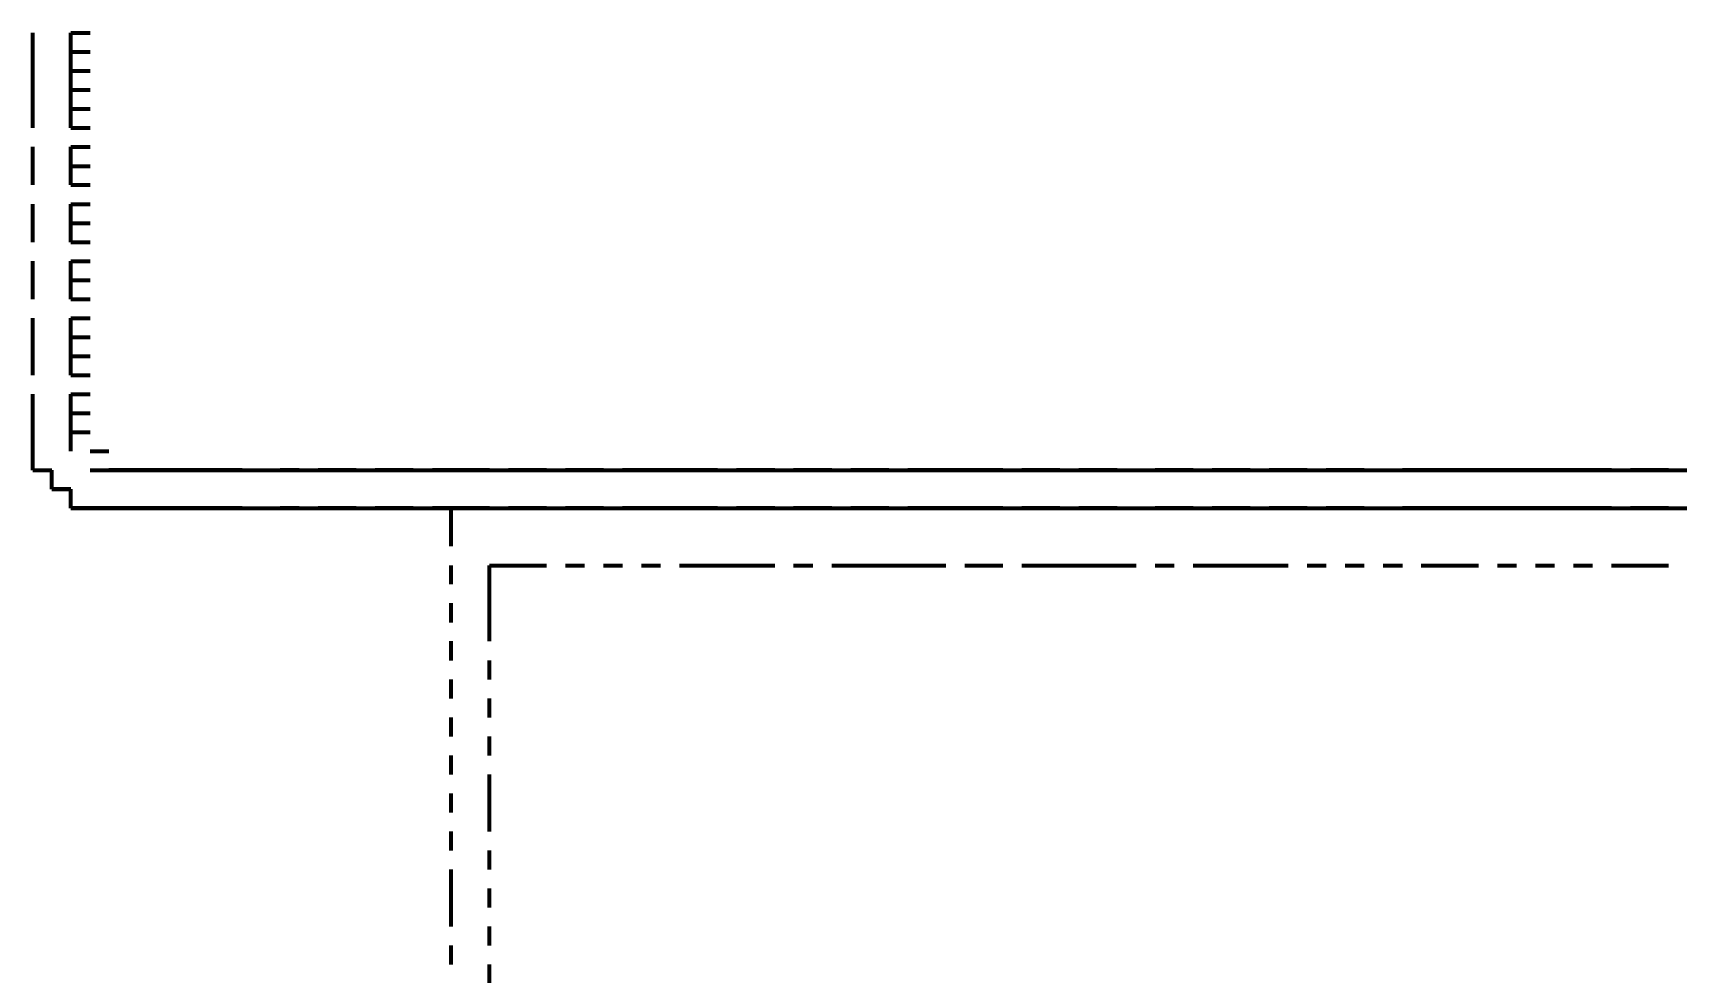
# Model space of a CAD drawing. Header units: inches. Extents: x 16 to 776, y 37 to 575.
# Drawn here: x 648.67 to 663.08, y 364.75 to 373 of the extents above; entities that cross this region are included whole.
import ezdxf

# ---------------------------------------------------------------- set-up
doc = ezdxf.new("R2010")
doc.units = ezdxf.units.IN
doc.header["$MEASUREMENT"] = 0
doc.layers.add('P', color=250, linetype='CONTINUOUS', lineweight=100)

msp = doc.modelspace()

# ---------------------------------------------------------------- linework, layer by layer
at = {"layer": 'P', "color": 0, "linetype": 'Continuous'}
for points in [[(648.667, 372.833), (648.667, 373)], [(648.667, 373), (648.667, 373)], [(648.667, 373), (648.667, 373)], [(648.667, 373), (648.667, 373)], [(649, 372.833), (649, 373)], [(649, 373), (649.167, 373)], [(649, 373), (649, 373)], [(649, 373), (649.167, 373)], [(648.667, 372.667), (648.667, 372.833)], [(648.667, 372.833), (648.667, 372.833)], [(649, 372.667), (649, 372.833)], [(649, 372.833), (649.167, 372.833)], [(648.667, 372.5), (648.667, 372.667)], [(648.667, 372.667), (648.667, 372.667)], [(648.667, 372.667), (648.667, 372.667)], [(649, 372.5), (649, 372.667)], [(649, 372.667), (649.167, 372.667)], [(649, 372.667), (649.167, 372.667)], [(648.667, 372.333), (648.667, 372.5)], [(648.667, 372.5), (648.667, 372.5)], [(649, 372.333), (649, 372.5)], [(649, 372.5), (649.167, 372.5)], [(648.667, 372.167), (648.667, 372.333)], [(648.667, 372.333), (648.667, 372.333)], [(649, 372.167), (649, 372.333)], [(649, 372.333), (649.167, 372.333)], [(648.667, 372.167), (648.667, 372.167)], [(648.667, 372.167), (648.667, 372.167)], [(648.667, 372.167), (648.667, 372.167)], [(649, 372.167), (649.167, 372.167)], [(649, 372.167), (649, 372.167)], [(649, 372.167), (649.167, 372.167)], [(648.667, 371.833), (648.667, 372)], [(648.667, 372), (648.667, 372)], [(649, 371.833), (649, 372)], [(649, 372), (649.167, 372)], [(648.667, 371.667), (648.667, 371.833)], [(648.667, 371.833), (648.667, 371.833)], [(648.667, 371.833), (648.667, 371.833)], [(648.667, 371.833), (648.667, 371.833)], [(649, 371.667), (649, 371.833)], [(649, 371.833), (649.167, 371.833)], [(649, 371.833), (649, 371.833)], [(649, 371.833), (649.167, 371.833)], [(648.667, 371.667), (648.667, 371.667)], [(649, 371.667), (649.167, 371.667)], [(648.667, 371.333), (648.667, 371.5)], [(648.667, 371.5), (648.667, 371.5)], [(649, 371.333), (649, 371.5)], [(649, 371.5), (649.167, 371.5)], [(648.667, 371.167), (648.667, 371.333)], [(648.667, 371.333), (648.667, 371.333)], [(648.667, 371.333), (648.667, 371.333)], [(648.667, 371.333), (648.667, 371.333)], [(649, 371.167), (649, 371.333)], [(649, 371.333), (649.167, 371.333)], [(649, 371.333), (649, 371.333)], [(649, 371.333), (649.167, 371.333)], [(648.667, 371.167), (648.667, 371.167)], [(649, 371.167), (649.167, 371.167)], [(648.667, 370.833), (648.667, 371)], [(648.667, 371), (648.667, 371)], [(648.667, 371), (648.667, 371)], [(648.667, 371), (648.667, 371)], [(649, 370.833), (649, 371)], [(649, 371), (649.167, 371)], [(649, 371), (649, 371)], [(649, 371), (649.167, 371)], [(648.667, 370.667), (648.667, 370.833)], [(648.667, 370.833), (648.667, 370.833)], [(649, 370.667), (649, 370.833)], [(649, 370.833), (649.167, 370.833)], [(648.667, 370.667), (648.667, 370.667)], [(649, 370.667), (649.167, 370.667)], [(648.667, 370.333), (648.667, 370.5)], [(648.667, 370.5), (648.667, 370.5)], [(648.667, 370.5), (648.667, 370.5)], [(648.667, 370.5), (648.667, 370.5)], [(649, 370.333), (649, 370.5)], [(649, 370.5), (649.167, 370.5)], [(649, 370.5), (649.167, 370.5)], [(649, 370.5), (649.167, 370.5)], [(648.667, 370.167), (648.667, 370.333)], [(648.667, 370.333), (648.667, 370.333)], [(649, 370.167), (649, 370.333)], [(649, 370.333), (649.167, 370.333)], [(648.667, 370), (648.667, 370.167)], [(648.667, 370.167), (648.667, 370.167)], [(649, 370), (649, 370.167)], [(649, 370.167), (649.167, 370.167)], [(648.667, 370), (648.667, 370)], [(648.667, 370), (648.667, 370)], [(648.667, 370), (648.667, 370)], [(649, 370), (649.167, 370)], [(649, 370), (649.167, 370)], [(649, 370), (649.167, 370)], [(648.667, 369.667), (648.667, 369.833)], [(648.667, 369.833), (648.667, 369.833)], [(649, 369.667), (649, 369.833)], [(649, 369.833), (649.167, 369.833)], [(648.667, 369.667), (648.667, 369.667)], [(648.667, 369.667), (648.667, 369.667)], [(648.667, 369.5), (648.667, 369.667)], [(648.667, 369.667), (648.667, 369.667)], [(648.667, 369.667), (648.667, 369.667)], [(649, 369.667), (649, 369.667)], [(649, 369.667), (649.167, 369.667)], [(649, 369.5), (649, 369.667)], [(649, 369.667), (649.167, 369.667)], [(649, 369.667), (649.167, 369.667)], [(648.667, 369.333), (648.667, 369.5)], [(648.667, 369.5), (648.667, 369.5)], [(649, 369.333), (649, 369.5)], [(649, 369.5), (649.167, 369.5)], [(648.667, 369.167), (648.667, 369.333)], [(648.667, 369.333), (648.667, 369.333)], [(649.167, 369.333), (649.333, 369.333)], [(649.167, 369.333), (649.333, 369.333)], [(648.667, 369.167), (648.833, 369.167)], [(648.667, 369.167), (648.667, 369.167)], [(648.667, 369.167), (648.833, 369.167)], [(648.833, 369), (648.833, 369.167)], [(649.167, 369.167), (649.333, 369.167)], [(649.5, 369.167), (649.333, 369.167)], [(649.333, 369.167), (649.5, 369.167)], [(649.5, 369.167), (649.5, 369.167)], [(649.5, 369.167), (649.5, 369.167)], [(649.667, 369.167), (649.5, 369.167)], [(649.5, 369.167), (649.667, 369.167)], [(649.5, 369.167), (649.667, 369.167)], [(649.833, 369.167), (649.667, 369.167)], [(649.667, 369.167), (649.833, 369.167)], [(650, 369.167), (649.833, 369.167)], [(649.833, 369.167), (650, 369.167)], [(650.167, 369.167), (650, 369.167)], [(650, 369.167), (650.167, 369.167)], [(650, 369.167), (650, 369.167)], [(650.333, 369.167), (650.167, 369.167)], [(650.167, 369.167), (650.333, 369.167)], [(650.5, 369.167), (650.333, 369.167)], [(650.333, 369.167), (650.5, 369.167)], [(650.333, 369.167), (650.333, 369.167)], [(650.333, 369.167), (650.333, 369.167)], [(650.5, 369.167), (650.667, 369.167)], [(650.667, 369.167), (650.833, 369.167)], [(650.667, 369.167), (650.833, 369.167)], [(651, 369.167), (650.833, 369.167)], [(650.833, 369.167), (651, 369.167)], [(650.833, 369.167), (650.833, 369.167)], [(650.833, 369.167), (650.833, 369.167)], [(651, 369.167), (651.167, 369.167)], [(651.333, 369.167), (651.167, 369.167)], [(651.167, 369.167), (651.333, 369.167)], [(651.167, 369.167), (651.167, 369.167)], [(651.167, 369.167), (651.167, 369.167)], [(651.5, 369.167), (651.333, 369.167)], [(651.333, 369.167), (651.5, 369.167)], [(651.5, 369.167), (651.667, 369.167)], [(651.833, 369.167), (651.667, 369.167)], [(651.667, 369.167), (651.833, 369.167)], [(651.667, 369.167), (651.667, 369.167)], [(651.667, 369.167), (651.667, 369.167)], [(652, 369.167), (651.833, 369.167)], [(651.833, 369.167), (652, 369.167)], [(652, 369.167), (652.167, 369.167)], [(652, 369.167), (652.167, 369.167)], [(652, 369.167), (652, 369.167)], [(652.333, 369.167), (652.167, 369.167)], [(652.167, 369.167), (652.333, 369.167)], [(652.5, 369.167), (652.333, 369.167)], [(652.333, 369.167), (652.5, 369.167)], [(652.667, 369.167), (652.5, 369.167)], [(652.5, 369.167), (652.667, 369.167)], [(652.5, 369.167), (652.5, 369.167)], [(652.5, 369.167), (652.5, 369.167)], [(652.667, 369.167), (652.833, 369.167)], [(653, 369.167), (652.833, 369.167)], [(652.833, 369.167), (653, 369.167)], [(653.167, 369.167), (653, 369.167)], [(653, 369.167), (653.167, 369.167)], [(653, 369.167), (653, 369.167)], [(653, 369.167), (653, 369.167)], [(653.167, 369.167), (653.333, 369.167)], [(653.5, 369.167), (653.333, 369.167)], [(653.333, 369.167), (653.5, 369.167)], [(653.333, 369.167), (653.333, 369.167)], [(653.333, 369.167), (653.333, 369.167)], [(653.667, 369.167), (653.5, 369.167)], [(653.5, 369.167), (653.667, 369.167)], [(653.667, 369.167), (653.833, 369.167)], [(654, 369.167), (653.833, 369.167)], [(653.833, 369.167), (654, 369.167)], [(653.833, 369.167), (653.833, 369.167)], [(653.833, 369.167), (653.833, 369.167)], [(654.167, 369.167), (654, 369.167)], [(654, 369.167), (654.167, 369.167)], [(654.333, 369.167), (654.167, 369.167)], [(654.167, 369.167), (654.333, 369.167)], [(654.167, 369.167), (654.167, 369.167)], [(654.5, 369.167), (654.333, 369.167)], [(654.333, 369.167), (654.5, 369.167)], [(654.667, 369.167), (654.5, 369.167)], [(654.5, 369.167), (654.667, 369.167)], [(654.667, 369.167), (654.833, 369.167)], [(654.667, 369.167), (654.667, 369.167)], [(654.667, 369.167), (654.667, 369.167)], [(655, 369.167), (654.833, 369.167)], [(654.833, 369.167), (655, 369.167)], [(655.167, 369.167), (655, 369.167)], [(655, 369.167), (655.167, 369.167)], [(655, 369.167), (655, 369.167)], [(655, 369.167), (655, 369.167)], [(655.167, 369.167), (655.333, 369.167)], [(655.5, 369.167), (655.333, 369.167)], [(655.333, 369.167), (655.5, 369.167)], [(655.667, 369.167), (655.5, 369.167)], [(655.5, 369.167), (655.667, 369.167)], [(655.5, 369.167), (655.5, 369.167)], [(655.5, 369.167), (655.5, 369.167)], [(655.667, 369.167), (655.833, 369.167)], [(656, 369.167), (655.833, 369.167)], [(655.833, 369.167), (656, 369.167)], [(656.167, 369.167), (656, 369.167)], [(656, 369.167), (656.167, 369.167)], [(656, 369.167), (656, 369.167)], [(656, 369.167), (656, 369.167)], [(656.167, 369.167), (656.333, 369.167)], [(656.5, 369.167), (656.333, 369.167)], [(656.333, 369.167), (656.5, 369.167)], [(656.333, 369.167), (656.333, 369.167)], [(656.333, 369.167), (656.333, 369.167)], [(656.667, 369.167), (656.5, 369.167)], [(656.5, 369.167), (656.667, 369.167)], [(656.833, 369.167), (656.667, 369.167)], [(656.667, 369.167), (656.833, 369.167)], [(657, 369.167), (656.833, 369.167)], [(656.833, 369.167), (657, 369.167)], [(656.833, 369.167), (656.833, 369.167)], [(657.167, 369.167), (657, 369.167)], [(657, 369.167), (657.167, 369.167)], [(657.167, 369.167), (657.333, 369.167)], [(657.167, 369.167), (657.167, 369.167)], [(657.167, 369.167), (657.167, 369.167)], [(657.5, 369.167), (657.333, 369.167)], [(657.333, 369.167), (657.5, 369.167)], [(657.667, 369.167), (657.5, 369.167)], [(657.5, 369.167), (657.667, 369.167)], [(657.667, 369.167), (657.833, 369.167)], [(657.667, 369.167), (657.667, 369.167)], [(657.667, 369.167), (657.667, 369.167)], [(658, 369.167), (657.833, 369.167)], [(657.833, 369.167), (658, 369.167)], [(658.167, 369.167), (658, 369.167)], [(658, 369.167), (658.167, 369.167)], [(658, 369.167), (658, 369.167)], [(658, 369.167), (658, 369.167)], [(658.167, 369.167), (658.333, 369.167)], [(658.333, 369.167), (658.5, 369.167)], [(658.333, 369.167), (658.5, 369.167)], [(658.667, 369.167), (658.5, 369.167)], [(658.5, 369.167), (658.667, 369.167)], [(658.5, 369.167), (658.5, 369.167)], [(658.5, 369.167), (658.5, 369.167)], [(658.833, 369.167), (658.667, 369.167)], [(658.667, 369.167), (658.833, 369.167)], [(658.833, 369.167), (659, 369.167)], [(659.167, 369.167), (659, 369.167)], [(659, 369.167), (659.167, 369.167)], [(659, 369.167), (659, 369.167)], [(659, 369.167), (659, 369.167)], [(659.333, 369.167), (659.167, 369.167)], [(659.167, 369.167), (659.333, 369.167)], [(659.333, 369.167), (659.5, 369.167)], [(659.333, 369.167), (659.5, 369.167)], [(659.333, 369.167), (659.333, 369.167)], [(659.667, 369.167), (659.5, 369.167)], [(659.5, 369.167), (659.667, 369.167)], [(659.833, 369.167), (659.667, 369.167)], [(659.667, 369.167), (659.833, 369.167)], [(659.833, 369.167), (660, 369.167)], [(659.833, 369.167), (660, 369.167)], [(659.833, 369.167), (659.833, 369.167)], [(660.167, 369.167), (660, 369.167)], [(660, 369.167), (660.167, 369.167)], [(660.333, 369.167), (660.167, 369.167)], [(660.167, 369.167), (660.333, 369.167)], [(660.167, 369.167), (660.167, 369.167)], [(660.167, 369.167), (660.167, 369.167)], [(660.333, 369.167), (660.5, 369.167)], [(660.5, 369.167), (660.667, 369.167)], [(660.5, 369.167), (660.667, 369.167)], [(660.833, 369.167), (660.667, 369.167)], [(660.667, 369.167), (660.833, 369.167)], [(660.667, 369.167), (660.667, 369.167)], [(660.667, 369.167), (660.667, 369.167)], [(661, 369.167), (660.833, 369.167)], [(660.833, 369.167), (661, 369.167)], [(661.167, 369.167), (661, 369.167)], [(661, 369.167), (661.167, 369.167)], [(661, 369.167), (661, 369.167)], [(661.333, 369.167), (661.167, 369.167)], [(661.167, 369.167), (661.333, 369.167)], [(661.5, 369.167), (661.333, 369.167)], [(661.333, 369.167), (661.5, 369.167)], [(661.667, 369.167), (661.5, 369.167)], [(661.5, 369.167), (661.667, 369.167)], [(661.5, 369.167), (661.5, 369.167)], [(661.833, 369.167), (661.667, 369.167)], [(661.667, 369.167), (661.833, 369.167)], [(662, 369.167), (661.833, 369.167)], [(661.833, 369.167), (662, 369.167)], [(662.167, 369.167), (662, 369.167)], [(662, 369.167), (662.167, 369.167)], [(662, 369.167), (662, 369.167)], [(662.333, 369.167), (662.167, 369.167)], [(662.167, 369.167), (662.333, 369.167)], [(662.5, 369.167), (662.333, 369.167)], [(662.333, 369.167), (662.5, 369.167)], [(662.333, 369.167), (662.333, 369.167)], [(662.333, 369.167), (662.333, 369.167)], [(662.5, 369.167), (662.667, 369.167)], [(662.833, 369.167), (662.667, 369.167)], [(662.667, 369.167), (662.833, 369.167)], [(663, 369.167), (662.833, 369.167)], [(662.833, 369.167), (663, 369.167)], [(662.833, 369.167), (662.833, 369.167)], [(662.833, 369.167), (662.833, 369.167)], [(663, 369.167), (663.167, 369.167)], [(649, 369), (648.833, 369)], [(648.833, 369), (649, 369)], [(649, 368.833), (649, 369)], [(649.167, 368.833), (649, 368.833)], [(649, 368.833), (649.167, 368.833)], [(649, 368.833), (649, 368.833)], [(649.333, 368.833), (649.167, 368.833)], [(649.167, 368.833), (649.333, 368.833)], [(649.5, 368.833), (649.333, 368.833)], [(649.333, 368.833), (649.5, 368.833)], [(649.5, 368.833), (649.5, 368.833)], [(649.5, 368.833), (649.5, 368.833)], [(649.667, 368.833), (649.5, 368.833)], [(649.5, 368.833), (649.667, 368.833)], [(649.5, 368.833), (649.667, 368.833)], [(649.833, 368.833), (649.667, 368.833)], [(649.667, 368.833), (649.833, 368.833)], [(650, 368.833), (649.833, 368.833)], [(649.833, 368.833), (650, 368.833)], [(650.167, 368.833), (650, 368.833)], [(650, 368.833), (650.167, 368.833)], [(650, 368.833), (650, 368.833)], [(650.333, 368.833), (650.167, 368.833)], [(650.167, 368.833), (650.333, 368.833)], [(650.5, 368.833), (650.333, 368.833)], [(650.333, 368.833), (650.5, 368.833)], [(650.333, 368.833), (650.333, 368.833)], [(650.333, 368.833), (650.333, 368.833)], [(650.5, 368.833), (650.667, 368.833)], [(650.667, 368.833), (650.833, 368.833)], [(650.667, 368.833), (650.833, 368.833)], [(651, 368.833), (650.833, 368.833)], [(650.833, 368.833), (651, 368.833)], [(650.833, 368.833), (650.833, 368.833)], [(650.833, 368.833), (650.833, 368.833)], [(651, 368.833), (651.167, 368.833)], [(651.333, 368.833), (651.167, 368.833)], [(651.167, 368.833), (651.333, 368.833)], [(651.167, 368.833), (651.167, 368.833)], [(651.167, 368.833), (651.167, 368.833)], [(651.5, 368.833), (651.333, 368.833)], [(651.333, 368.833), (651.5, 368.833)], [(651.5, 368.833), (651.667, 368.833)], [(651.833, 368.833), (651.667, 368.833)], [(651.667, 368.833), (651.833, 368.833)], [(651.667, 368.833), (651.667, 368.833)], [(651.667, 368.833), (651.667, 368.833)], [(652, 368.833), (651.833, 368.833)], [(651.833, 368.833), (652, 368.833)], [(652, 368.833), (652.167, 368.833)], [(652, 368.833), (652.167, 368.833)], [(652, 368.833), (652, 368.833)], [(652.333, 368.833), (652.167, 368.833)], [(652.167, 368.833), (652.333, 368.833)], [(652.333, 368.833), (652.5, 368.833)], [(652.333, 368.5), (652.333, 368.833)], [(652.333, 368.833), (652.5, 368.833)], [(652.5, 368.833), (652.333, 368.833)], [(652.333, 368.833), (652.5, 368.833)], [(652.667, 368.833), (652.5, 368.833)], [(652.5, 368.833), (652.667, 368.833)], [(652.5, 368.833), (652.5, 368.833)], [(652.5, 368.833), (652.5, 368.833)], [(652.667, 368.833), (653, 368.833)], [(652.667, 368.833), (652.833, 368.833)], [(653, 368.833), (652.833, 368.833)], [(652.833, 368.833), (653, 368.833)], [(653, 368.833), (653.167, 368.833)], [(653.167, 368.833), (653, 368.833)], [(653, 368.833), (653.167, 368.833)], [(653, 368.833), (653, 368.833)], [(653, 368.833), (653, 368.833)], [(653.167, 368.833), (653.333, 368.833)], [(653.333, 368.833), (653.5, 368.833)], [(653.5, 368.833), (653.333, 368.833)], [(653.333, 368.833), (653.5, 368.833)], [(653.333, 368.833), (653.333, 368.833)], [(653.333, 368.833), (653.333, 368.833)], [(653.667, 368.833), (653.5, 368.833)], [(653.5, 368.833), (653.667, 368.833)], [(653.667, 368.833), (653.833, 368.833)], [(653.667, 368.833), (653.833, 368.833)], [(654, 368.833), (653.833, 368.833)], [(653.833, 368.833), (654, 368.833)], [(653.833, 368.833), (653.833, 368.833)], [(653.833, 368.833), (653.833, 368.833)], [(654, 368.833), (654.167, 368.833)], [(654.167, 368.833), (654, 368.833)], [(654, 368.833), (654.167, 368.833)], [(654.333, 368.833), (654.167, 368.833)], [(654.167, 368.833), (654.333, 368.833)], [(654.167, 368.833), (654.167, 368.833)], [(654.333, 368.833), (654.667, 368.833)], [(654.5, 368.833), (654.333, 368.833)], [(654.333, 368.833), (654.5, 368.833)], [(654.667, 368.833), (654.5, 368.833)], [(654.5, 368.833), (654.667, 368.833)], [(654.667, 368.833), (655, 368.833)], [(654.667, 368.833), (654.833, 368.833)], [(654.667, 368.833), (654.667, 368.833)], [(654.667, 368.833), (654.667, 368.833)], [(655, 368.833), (654.833, 368.833)], [(654.833, 368.833), (655, 368.833)], [(655, 368.833), (655.167, 368.833)], [(655.167, 368.833), (655, 368.833)], [(655, 368.833), (655.167, 368.833)], [(655, 368.833), (655, 368.833)], [(655, 368.833), (655, 368.833)], [(655.167, 368.833), (655.333, 368.833)], [(655.333, 368.833), (655.5, 368.833)], [(655.5, 368.833), (655.333, 368.833)], [(655.333, 368.833), (655.5, 368.833)], [(655.667, 368.833), (655.5, 368.833)], [(655.5, 368.833), (655.667, 368.833)], [(655.5, 368.833), (655.5, 368.833)], [(655.5, 368.833), (655.5, 368.833)], [(655.667, 368.833), (656, 368.833)], [(655.667, 368.833), (655.833, 368.833)], [(656, 368.833), (655.833, 368.833)], [(655.833, 368.833), (656, 368.833)], [(656, 368.833), (656.333, 368.833)], [(656.167, 368.833), (656, 368.833)], [(656, 368.833), (656.167, 368.833)], [(656, 368.833), (656, 368.833)], [(656, 368.833), (656, 368.833)], [(656.167, 368.833), (656.333, 368.833)], [(656.333, 368.833), (656.667, 368.833)], [(656.5, 368.833), (656.333, 368.833)], [(656.333, 368.833), (656.5, 368.833)], [(656.333, 368.833), (656.333, 368.833)], [(656.333, 368.833), (656.333, 368.833)], [(656.667, 368.833), (656.5, 368.833)], [(656.5, 368.833), (656.667, 368.833)], [(656.833, 368.833), (656.667, 368.833)], [(656.667, 368.833), (656.833, 368.833)], [(656.833, 368.833), (657, 368.833)], [(657, 368.833), (656.833, 368.833)], [(656.833, 368.833), (657, 368.833)], [(656.833, 368.833), (656.833, 368.833)], [(657, 368.833), (657.167, 368.833)], [(657.167, 368.833), (657, 368.833)], [(657, 368.833), (657.167, 368.833)], [(657.167, 368.833), (657.333, 368.833)], [(657.167, 368.833), (657.167, 368.833)], [(657.167, 368.833), (657.167, 368.833)], [(657.333, 368.833), (657.667, 368.833)], [(657.5, 368.833), (657.333, 368.833)], [(657.333, 368.833), (657.5, 368.833)], [(657.667, 368.833), (657.5, 368.833)], [(657.5, 368.833), (657.667, 368.833)], [(657.667, 368.833), (658, 368.833)], [(657.667, 368.833), (657.833, 368.833)], [(657.667, 368.833), (657.667, 368.833)], [(657.667, 368.833), (657.667, 368.833)], [(658, 368.833), (657.833, 368.833)], [(657.833, 368.833), (658, 368.833)], [(658, 368.833), (658.333, 368.833)], [(658.167, 368.833), (658, 368.833)], [(658, 368.833), (658.167, 368.833)], [(658, 368.833), (658, 368.833)], [(658, 368.833), (658, 368.833)], [(658.167, 368.833), (658.333, 368.833)], [(658.333, 368.833), (658.5, 368.833)], [(658.333, 368.833), (658.5, 368.833)], [(658.5, 368.833), (658.667, 368.833)], [(658.667, 368.833), (658.5, 368.833)], [(658.5, 368.833), (658.667, 368.833)], [(658.5, 368.833), (658.5, 368.833)], [(658.5, 368.833), (658.5, 368.833)], [(658.833, 368.833), (658.667, 368.833)], [(658.667, 368.833), (658.833, 368.833)], [(658.833, 368.833), (659, 368.833)], [(658.833, 368.833), (659, 368.833)], [(659, 368.833), (659.333, 368.833)], [(659.167, 368.833), (659, 368.833)], [(659, 368.833), (659.167, 368.833)], [(659, 368.833), (659, 368.833)], [(659, 368.833), (659, 368.833)], [(659.333, 368.833), (659.167, 368.833)], [(659.167, 368.833), (659.333, 368.833)], [(659.333, 368.833), (659.667, 368.833)], [(659.333, 368.833), (659.5, 368.833)], [(659.333, 368.833), (659.5, 368.833)], [(659.333, 368.833), (659.333, 368.833)], [(659.667, 368.833), (659.5, 368.833)], [(659.5, 368.833), (659.667, 368.833)], [(659.833, 368.833), (659.667, 368.833)], [(659.667, 368.833), (659.833, 368.833)], [(659.833, 368.833), (660, 368.833)], [(659.833, 368.833), (660, 368.833)], [(659.833, 368.833), (660, 368.833)], [(659.833, 368.833), (659.833, 368.833)], [(660.167, 368.833), (660, 368.833)], [(660, 368.833), (660.167, 368.833)], [(660.167, 368.833), (660.333, 368.833)], [(660.333, 368.833), (660.167, 368.833)], [(660.167, 368.833), (660.333, 368.833)], [(660.167, 368.833), (660.167, 368.833)], [(660.167, 368.833), (660.167, 368.833)], [(660.333, 368.833), (660.5, 368.833)], [(660.5, 368.833), (660.667, 368.833)], [(660.5, 368.833), (660.667, 368.833)], [(660.5, 368.833), (660.667, 368.833)], [(660.833, 368.833), (660.667, 368.833)], [(660.667, 368.833), (660.833, 368.833)], [(660.667, 368.833), (660.667, 368.833)], [(660.667, 368.833), (660.667, 368.833)], [(660.833, 368.833), (661, 368.833)], [(661, 368.833), (660.833, 368.833)], [(660.833, 368.833), (661, 368.833)], [(661, 368.833), (661.333, 368.833)], [(661.167, 368.833), (661, 368.833)], [(661, 368.833), (661.167, 368.833)], [(661, 368.833), (661, 368.833)], [(661.333, 368.833), (661.167, 368.833)], [(661.167, 368.833), (661.333, 368.833)], [(661.5, 368.833), (661.333, 368.833)], [(661.333, 368.833), (661.5, 368.833)], [(661.5, 368.833), (661.667, 368.833)], [(661.667, 368.833), (661.5, 368.833)], [(661.5, 368.833), (661.667, 368.833)], [(661.5, 368.833), (661.5, 368.833)], [(661.833, 368.833), (661.667, 368.833)], [(661.667, 368.833), (661.833, 368.833)], [(661.833, 368.833), (662, 368.833)], [(662, 368.833), (661.833, 368.833)], [(661.833, 368.833), (662, 368.833)], [(662.167, 368.833), (662, 368.833)], [(662, 368.833), (662.167, 368.833)], [(662, 368.833), (662, 368.833)], [(662.167, 368.833), (662.333, 368.833)], [(662.333, 368.833), (662.167, 368.833)], [(662.167, 368.833), (662.333, 368.833)], [(662.5, 368.833), (662.333, 368.833)], [(662.333, 368.833), (662.5, 368.833)], [(662.333, 368.833), (662.333, 368.833)], [(662.333, 368.833), (662.333, 368.833)], [(662.5, 368.833), (662.833, 368.833)], [(662.5, 368.833), (662.667, 368.833)], [(662.833, 368.833), (662.667, 368.833)], [(662.667, 368.833), (662.833, 368.833)], [(662.833, 368.833), (663, 368.833)], [(663, 368.833), (662.833, 368.833)], [(662.833, 368.833), (663, 368.833)], [(662.833, 368.833), (662.833, 368.833)], [(662.833, 368.833), (662.833, 368.833)], [(663, 368.833), (663.167, 368.833)], [(652.333, 368.167), (652.333, 368.333)], [(652.667, 368.333), (653, 368.333)], [(652.667, 368), (652.667, 368.333)], [(652.667, 368.333), (652.833, 368.333)], [(653, 368.333), (653.167, 368.333)], [(653.333, 368.333), (653.5, 368.333)], [(653.667, 368.333), (653.833, 368.333)], [(654, 368.333), (654.167, 368.333)], [(654.333, 368.333), (654.667, 368.333)], [(654.667, 368.333), (655, 368.333)], [(655, 368.333), (655.167, 368.333)], [(655.333, 368.333), (655.5, 368.333)], [(655.667, 368.333), (656, 368.333)], [(656, 368.333), (656.333, 368.333)], [(656.333, 368.333), (656.667, 368.333)], [(656.833, 368.333), (657, 368.333)], [(657, 368.333), (657.167, 368.333)], [(657.333, 368.333), (657.667, 368.333)], [(657.667, 368.333), (658, 368.333)], [(658, 368.333), (658.333, 368.333)], [(658.5, 368.333), (658.667, 368.333)], [(658.833, 368.333), (659, 368.333)], [(659, 368.333), (659.333, 368.333)], [(659.333, 368.333), (659.667, 368.333)], [(659.833, 368.333), (660, 368.333)], [(660.167, 368.333), (660.333, 368.333)], [(660.5, 368.333), (660.667, 368.333)], [(660.833, 368.333), (661, 368.333)], [(661, 368.333), (661.333, 368.333)], [(661.5, 368.333), (661.667, 368.333)], [(661.833, 368.333), (662, 368.333)], [(662.167, 368.333), (662.333, 368.333)], [(662.5, 368.333), (662.833, 368.333)], [(662.833, 368.333), (663, 368.333)], [(652.333, 367.833), (652.333, 368)], [(652.667, 367.667), (652.667, 368)], [(652.333, 367.5), (652.333, 367.667)], [(652.667, 367.333), (652.667, 367.5)], [(652.333, 367.167), (652.333, 367.333)], [(652.667, 367), (652.667, 367.167)], [(652.333, 366.833), (652.333, 367)], [(652.667, 366.667), (652.667, 366.833)], [(652.333, 366.5), (652.333, 366.667)], [(652.667, 366.167), (652.667, 366.5)], [(652.333, 366.167), (652.333, 366.333)], [(652.667, 366), (652.667, 366.167)], [(652.333, 365.833), (652.333, 366)], [(652.667, 365.667), (652.667, 365.833)], [(652.333, 365.333), (652.333, 365.667)], [(652.667, 365.333), (652.667, 365.5)], [(652.333, 365.167), (652.333, 365.333)], [(652.667, 365), (652.667, 365.167)], [(652.333, 364.833), (652.333, 365)], [(652.667, 364.5), (652.667, 364.833)]]:
    msp.add_lwpolyline(points, dxfattribs=at)

doc.saveas('drawing.dxf')
